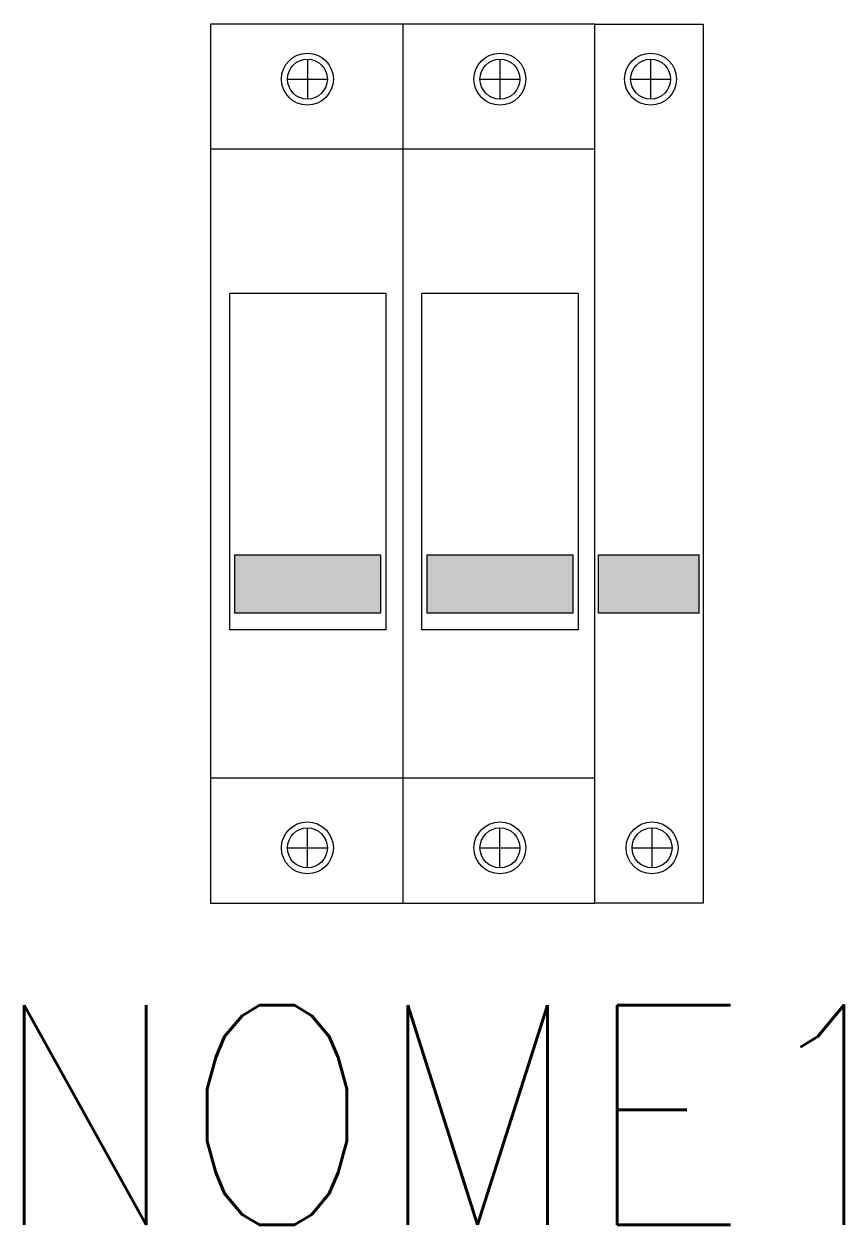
# Model space of a CAD drawing. Header units: millimetres. Extents: x -1.36 to 4.61, y -8.74 to 0.
import ezdxf
from ezdxf.enums import TextEntityAlignment as Align

# ---------------------------------------------------------------- set-up
doc = ezdxf.new("R2010")
doc.units = ezdxf.units.MM
doc.styles.add('ROMANS', font='romans', dxfattribs={"height": 2})

msp = doc.modelspace()

# ---------------------------------------------------------------- hatches: boundary and pattern name
h = msp.add_hatch(color=1)
h.paths.add_polyline_path([(1.5778, -3.8659), (2.639, -3.8659), (2.639, -4.2889), (1.5778, -4.2889)])
h.paths.add_polyline_path([(0.1778, -3.8659), (1.239, -3.8659), (1.239, -4.2889), (0.1778, -4.2889)])
msp.add_hatch(color=1).paths.add_polyline_path([(2.8266, -3.8659), (3.5567, -3.8659), (3.5567, -4.2889), (2.8266, -4.2889)])

# ---------------------------------------------------------------- linework, layer by layer
at = {"color": 7}
for p, q in [((1.4, 0), (1.4, -0.9102)), ((0.706, -0.256), (0.706, -0.5468)), ((2.108, -0.256), (2.108, -0.5468)), ((3.2053, -0.256), (3.2053, -0.5468)), ((0.5606, -0.4014), (0.8514, -0.4014)), ((1.9626, -0.4014), (2.2534, -0.4014)), ((3.0599, -0.4014), (3.3507, -0.4014)), ((2.8, -0.9102), (0, -0.9102)), ((1.4, -0.9102), (1.4, -5.4898)), ((2.8, -5.4898), (0, -5.4898)), ((1.4, -5.4898), (1.4, -6.4)), ((0.706, -6.144), (0.706, -5.8532)), ((2.108, -6.144), (2.108, -5.8532)), ((3.2162, -6.144), (3.2162, -5.8532)), ((0.5606, -5.9986), (0.8514, -5.9986)), ((1.9626, -5.9986), (2.2534, -5.9986)), ((3.0708, -5.9986), (3.3615, -5.9986))]:
    msp.add_line(p, q, dxfattribs=at)
for points in [[(0, 0), (0, -6.4), (2.8, -6.4), (2.8, 0)], [(2.8, 0), (3.588, 0), (3.588, -6.402), (2.8, -6.402)], [(0.1403, -1.9586), (1.2781, -1.9586), (1.2781, -4.4107), (0.1403, -4.4107)], [(1.5403, -1.9586), (2.6781, -1.9586), (2.6781, -4.4107), (1.5403, -4.4107)], [(0.1778, -3.8659), (1.239, -3.8659), (1.239, -4.2889), (0.1778, -4.2889)], [(1.5778, -3.8659), (2.639, -3.8659), (2.639, -4.2889), (1.5778, -4.2889)], [(2.8266, -3.8659), (3.5567, -3.8659), (3.5567, -4.2889), (2.8266, -4.2889)]]:
    msp.add_lwpolyline(points, close=True, dxfattribs=at)
for centre, radius in [((0.706, -0.4014), 0.189), ((0.706, -0.4014), 0.1454), ((2.108, -0.4014), 0.189), ((2.108, -0.4014), 0.1454), ((3.2053, -0.4014), 0.189), ((3.2053, -0.4014), 0.1454), ((0.706, -5.9986), 0.189), ((0.706, -5.9986), 0.1454), ((2.108, -5.9986), 0.189), ((2.108, -5.9986), 0.1454), ((3.2162, -5.9986), 0.189), ((3.2162, -5.9986), 0.1454)]:
    msp.add_circle(centre, radius, dxfattribs=at)

# ---------------------------------------------------------------- texts
at = {"color": 9, "style": 'ROMANS', "width": 0.910446}
msp.add_attdef('NOME1', text='', height=1.6, dxfattribs=at).set_placement((-1.6122, -8.7442), (5.1858, -8.7442), align=Align.FIT)

doc.saveas('drawing.dxf')
